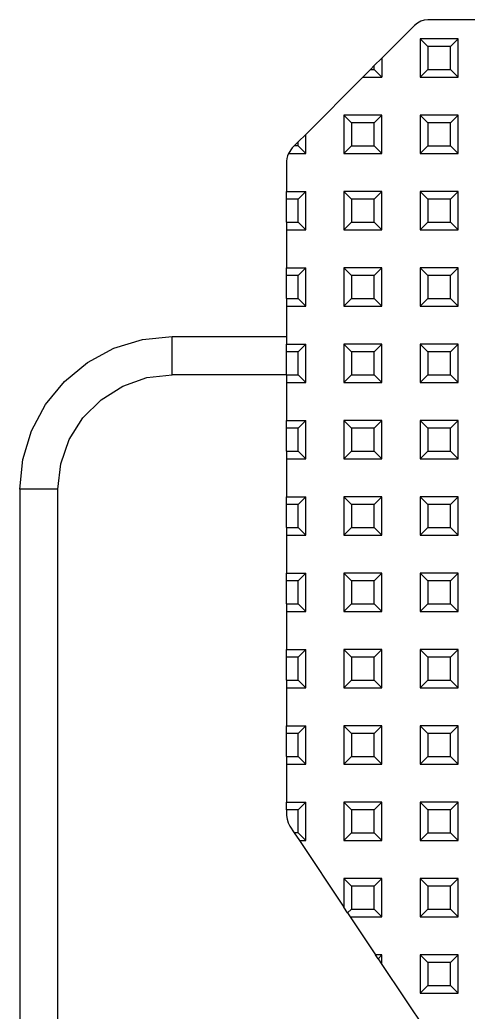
# Model space of a CAD drawing. Header units: millimetres. Extents: x 0 to 125, y 0 to 180.
# Drawn here: x 2.65 to 14.41, y 150.9 to 176.9 of the extents above; entities that cross this region are included whole.
import ezdxf

# ---------------------------------------------------------------- set-up
doc = ezdxf.new("R2010")
doc.units = ezdxf.units.MM

# ---------------------------------------------------------------- blocks, each defined once
blk = doc.blocks.new('CHINT_7200accf6e0c55f6a13e2ec68f27ea84_FACE_0')
at = {"color": 7, "linetype": 'CONTINUOUS', "true_color": 0x40d9ff}
for p, q in [((13.35, 176.2), (13.15, 176.4)), ((14.15, 176.4), (13.15, 176.4)), ((13.15, 176.4), (13.15, 175.4)), ((13.95, 176.2), (14.15, 176.4)), ((14.15, 175.4), (14.15, 176.4)), ((13.95, 176.2), (13.35, 176.2)), ((13.35, 176.2), (13.35, 175.6)), ((13.95, 175.6), (13.95, 176.2)), ((11.85, 175.6), (11.65, 175.4)), ((11.95, 175.7), (11.85, 175.6)), ((11.85, 175.6), (11.95, 175.6)), ((11.95, 175.6), (11.95, 175.7)), ((11.95, 175.6), (12.15, 175.4)), ((13.35, 175.6), (13.15, 175.4)), ((13.35, 175.6), (13.95, 175.6)), ((13.95, 175.6), (14.15, 175.4)), ((11.65, 175.4), (10.15, 173.9)), ((11.65, 175.4), (12.15, 175.4)), ((13.15, 175.4), (14.15, 175.4)), ((11.35, 174.2), (11.15, 174.4)), ((12.15, 174.4), (11.15, 174.4)), ((11.15, 174.4), (11.15, 173.4)), ((11.95, 174.2), (12.15, 174.4)), ((12.15, 173.4), (12.15, 174.4)), ((13.35, 174.2), (13.15, 174.4)), ((14.15, 174.4), (13.15, 174.4)), ((13.15, 174.4), (13.15, 173.4)), ((13.95, 174.2), (14.15, 174.4)), ((14.15, 173.4), (14.15, 174.4)), ((11.95, 174.2), (11.35, 174.2)), ((11.35, 174.2), (11.35, 173.6)), ((11.95, 173.6), (11.95, 174.2)), ((13.95, 174.2), (13.35, 174.2)), ((13.35, 174.2), (13.35, 173.6)), ((13.95, 173.6), (13.95, 174.2)), ((9.95, 173.7), (10.15, 173.9)), ((9.95, 173.6), (9.95, 173.7)), ((10.15, 173.4), (10.15, 173.9)), ((9.95, 173.6), (10.15, 173.4)), ((11.35, 173.6), (11.15, 173.4)), ((11.35, 173.6), (11.95, 173.6)), ((11.95, 173.6), (12.15, 173.4)), ((13.35, 173.6), (13.15, 173.4)), ((13.35, 173.6), (13.95, 173.6)), ((13.95, 173.6), (14.15, 173.4)), ((9.695, 173.4), (10.15, 173.4)), ((11.15, 173.4), (12.15, 173.4)), ((13.15, 173.4), (14.15, 173.4)), ((9.95, 172.2), (10.15, 172.4)), ((10.15, 171.4), (10.15, 172.4)), ((11.35, 172.2), (11.15, 172.4)), ((12.15, 172.4), (11.15, 172.4)), ((11.15, 172.4), (11.15, 171.4)), ((11.95, 172.2), (12.15, 172.4)), ((12.15, 171.4), (12.15, 172.4)), ((13.35, 172.2), (13.15, 172.4)), ((14.15, 172.4), (13.15, 172.4)), ((13.15, 172.4), (13.15, 171.4)), ((13.95, 172.2), (14.15, 172.4)), ((14.15, 171.4), (14.15, 172.4)), ((9.95, 172.2), (9.65, 172.2)), ((9.65, 171.6), (9.65, 172.2)), ((9.95, 171.6), (9.95, 172.2)), ((11.95, 172.2), (11.35, 172.2)), ((11.35, 172.2), (11.35, 171.6)), ((11.95, 171.6), (11.95, 172.2)), ((13.95, 172.2), (13.35, 172.2)), ((13.35, 172.2), (13.35, 171.6)), ((13.95, 171.6), (13.95, 172.2)), ((9.65, 171.6), (9.95, 171.6)), ((9.65, 171.6), (9.65, 171.4)), ((9.95, 171.6), (10.15, 171.4)), ((11.35, 171.6), (11.15, 171.4)), ((11.35, 171.6), (11.95, 171.6)), ((11.95, 171.6), (12.15, 171.4)), ((13.35, 171.6), (13.15, 171.4)), ((13.35, 171.6), (13.95, 171.6)), ((13.95, 171.6), (14.15, 171.4)), ((9.65, 171.4), (10.15, 171.4)), ((9.65, 171.4), (9.65, 170.4)), ((11.15, 171.4), (12.15, 171.4)), ((13.15, 171.4), (14.15, 171.4)), ((9.65, 170.2), (9.65, 170.4)), ((9.65, 170.4), (10.15, 170.4)), ((9.95, 170.2), (10.15, 170.4)), ((10.15, 169.4), (10.15, 170.4)), ((11.35, 170.2), (11.15, 170.4)), ((12.15, 170.4), (11.15, 170.4)), ((11.15, 170.4), (11.15, 169.4)), ((11.95, 170.2), (12.15, 170.4)), ((12.15, 169.4), (12.15, 170.4)), ((13.35, 170.2), (13.15, 170.4)), ((14.15, 170.4), (13.15, 170.4)), ((13.15, 170.4), (13.15, 169.4)), ((13.95, 170.2), (14.15, 170.4)), ((14.15, 169.4), (14.15, 170.4)), ((9.95, 170.2), (9.65, 170.2)), ((9.65, 169.6), (9.65, 170.2)), ((9.95, 169.6), (9.95, 170.2)), ((11.95, 170.2), (11.35, 170.2)), ((11.35, 170.2), (11.35, 169.6)), ((11.95, 169.6), (11.95, 170.2)), ((13.95, 170.2), (13.35, 170.2)), ((13.35, 170.2), (13.35, 169.6)), ((13.95, 169.6), (13.95, 170.2)), ((9.65, 169.6), (9.95, 169.6)), ((9.65, 169.6), (9.65, 169.4)), ((9.95, 169.6), (10.15, 169.4)), ((11.35, 169.6), (11.15, 169.4)), ((11.35, 169.6), (11.95, 169.6)), ((11.95, 169.6), (12.15, 169.4)), ((13.35, 169.6), (13.15, 169.4)), ((13.35, 169.6), (13.95, 169.6)), ((13.95, 169.6), (14.15, 169.4)), ((9.65, 169.4), (10.15, 169.4)), ((9.65, 169.4), (9.65, 168.4)), ((11.15, 169.4), (12.15, 169.4)), ((13.15, 169.4), (14.15, 169.4)), ((9.65, 168.2), (9.65, 168.4)), ((9.65, 168.4), (10.15, 168.4)), ((9.95, 168.2), (10.15, 168.4)), ((10.15, 167.4), (10.15, 168.4)), ((11.35, 168.2), (11.15, 168.4)), ((12.15, 168.4), (11.15, 168.4)), ((11.15, 168.4), (11.15, 167.4)), ((11.95, 168.2), (12.15, 168.4)), ((12.15, 167.4), (12.15, 168.4)), ((13.35, 168.2), (13.15, 168.4)), ((14.15, 168.4), (13.15, 168.4)), ((13.15, 168.4), (13.15, 167.4)), ((13.95, 168.2), (14.15, 168.4)), ((14.15, 167.4), (14.15, 168.4)), ((9.95, 168.2), (9.65, 168.2)), ((9.65, 167.6), (9.65, 168.2)), ((9.95, 167.6), (9.95, 168.2)), ((11.95, 168.2), (11.35, 168.2)), ((11.35, 168.2), (11.35, 167.6)), ((11.95, 167.6), (11.95, 168.2)), ((13.95, 168.2), (13.35, 168.2)), ((13.35, 168.2), (13.35, 167.6)), ((13.95, 167.6), (13.95, 168.2)), ((9.65, 167.6), (9.95, 167.6)), ((9.65, 167.6), (9.65, 167.4)), ((9.95, 167.6), (10.15, 167.4)), ((11.35, 167.6), (11.15, 167.4)), ((11.35, 167.6), (11.95, 167.6)), ((11.95, 167.6), (12.15, 167.4)), ((13.35, 167.6), (13.15, 167.4)), ((13.35, 167.6), (13.95, 167.6)), ((13.95, 167.6), (14.15, 167.4)), ((9.65, 167.4), (10.15, 167.4)), ((9.65, 167.4), (9.65, 166.4)), ((11.15, 167.4), (12.15, 167.4)), ((13.15, 167.4), (14.15, 167.4)), ((9.65, 166.2), (9.65, 166.4)), ((9.65, 166.4), (10.15, 166.4)), ((9.95, 166.2), (9.65, 166.2)), ((9.65, 165.6), (9.65, 166.2)), ((9.95, 166.2), (10.15, 166.4)), ((9.95, 165.6), (9.95, 166.2)), ((10.15, 165.4), (10.15, 166.4)), ((11.35, 166.2), (11.15, 166.4)), ((12.15, 166.4), (11.15, 166.4)), ((11.15, 166.4), (11.15, 165.4)), ((11.95, 166.2), (11.35, 166.2)), ((11.35, 166.2), (11.35, 165.6)), ((11.95, 166.2), (12.15, 166.4)), ((11.95, 165.6), (11.95, 166.2)), ((12.15, 165.4), (12.15, 166.4)), ((13.35, 166.2), (13.15, 166.4)), ((14.15, 166.4), (13.15, 166.4)), ((13.15, 166.4), (13.15, 165.4)), ((13.95, 166.2), (13.35, 166.2)), ((13.35, 166.2), (13.35, 165.6)), ((13.95, 166.2), (14.15, 166.4)), ((13.95, 165.6), (13.95, 166.2)), ((14.15, 165.4), (14.15, 166.4)), ((9.65, 165.6), (9.95, 165.6)), ((9.65, 165.6), (9.65, 165.4)), ((9.65, 165.4), (10.15, 165.4)), ((9.65, 165.4), (9.65, 164.4)), ((9.95, 165.6), (10.15, 165.4)), ((11.35, 165.6), (11.15, 165.4)), ((11.15, 165.4), (12.15, 165.4)), ((11.35, 165.6), (11.95, 165.6)), ((11.95, 165.6), (12.15, 165.4)), ((13.35, 165.6), (13.15, 165.4)), ((13.15, 165.4), (14.15, 165.4)), ((13.35, 165.6), (13.95, 165.6)), ((13.95, 165.6), (14.15, 165.4)), ((9.65, 164.2), (9.65, 164.4)), ((9.65, 164.4), (10.15, 164.4)), ((9.95, 164.2), (10.15, 164.4)), ((10.15, 163.4), (10.15, 164.4)), ((11.35, 164.2), (11.15, 164.4)), ((12.15, 164.4), (11.15, 164.4)), ((11.15, 164.4), (11.15, 163.4)), ((11.95, 164.2), (12.15, 164.4)), ((12.15, 163.4), (12.15, 164.4)), ((13.35, 164.2), (13.15, 164.4)), ((14.15, 164.4), (13.15, 164.4)), ((13.15, 164.4), (13.15, 163.4)), ((13.95, 164.2), (14.15, 164.4)), ((14.15, 163.4), (14.15, 164.4)), ((9.95, 164.2), (9.65, 164.2)), ((9.65, 163.6), (9.65, 164.2)), ((9.95, 163.6), (9.95, 164.2)), ((11.95, 164.2), (11.35, 164.2)), ((11.35, 164.2), (11.35, 163.6)), ((11.95, 163.6), (11.95, 164.2)), ((13.95, 164.2), (13.35, 164.2)), ((13.35, 164.2), (13.35, 163.6)), ((13.95, 163.6), (13.95, 164.2)), ((9.65, 163.6), (9.95, 163.6)), ((9.65, 163.6), (9.65, 163.4)), ((9.95, 163.6), (10.15, 163.4)), ((11.35, 163.6), (11.15, 163.4)), ((11.35, 163.6), (11.95, 163.6)), ((11.95, 163.6), (12.15, 163.4)), ((13.35, 163.6), (13.15, 163.4)), ((13.35, 163.6), (13.95, 163.6)), ((13.95, 163.6), (14.15, 163.4)), ((9.65, 163.4), (10.15, 163.4)), ((9.65, 163.4), (9.65, 162.4)), ((11.15, 163.4), (12.15, 163.4)), ((13.15, 163.4), (14.15, 163.4)), ((9.65, 162.2), (9.65, 162.4)), ((9.65, 162.4), (10.15, 162.4)), ((9.95, 162.2), (10.15, 162.4)), ((10.15, 161.4), (10.15, 162.4)), ((11.35, 162.2), (11.15, 162.4)), ((12.15, 162.4), (11.15, 162.4)), ((11.15, 162.4), (11.15, 161.4)), ((11.95, 162.2), (12.15, 162.4)), ((12.15, 161.4), (12.15, 162.4)), ((13.35, 162.2), (13.15, 162.4)), ((14.15, 162.4), (13.15, 162.4)), ((13.15, 162.4), (13.15, 161.4)), ((13.95, 162.2), (14.15, 162.4)), ((14.15, 161.4), (14.15, 162.4)), ((9.95, 162.2), (9.65, 162.2)), ((9.65, 161.6), (9.65, 162.2)), ((9.95, 161.6), (9.95, 162.2)), ((11.95, 162.2), (11.35, 162.2)), ((11.35, 162.2), (11.35, 161.6)), ((11.95, 161.6), (11.95, 162.2)), ((13.95, 162.2), (13.35, 162.2)), ((13.35, 162.2), (13.35, 161.6)), ((13.95, 161.6), (13.95, 162.2)), ((9.65, 161.6), (9.95, 161.6)), ((9.65, 161.6), (9.65, 161.4)), ((9.95, 161.6), (10.15, 161.4)), ((11.35, 161.6), (11.15, 161.4)), ((11.35, 161.6), (11.95, 161.6)), ((11.95, 161.6), (12.15, 161.4)), ((13.35, 161.6), (13.15, 161.4)), ((13.35, 161.6), (13.95, 161.6)), ((13.95, 161.6), (14.15, 161.4)), ((9.65, 161.4), (10.15, 161.4)), ((9.65, 161.4), (9.65, 160.4)), ((11.15, 161.4), (12.15, 161.4)), ((13.15, 161.4), (14.15, 161.4)), ((9.65, 160.2), (9.65, 160.4)), ((9.65, 160.4), (10.15, 160.4)), ((9.95, 160.2), (9.65, 160.2)), ((9.65, 159.6), (9.65, 160.2)), ((9.95, 160.2), (10.15, 160.4)), ((9.95, 159.6), (9.95, 160.2)), ((10.15, 159.4), (10.15, 160.4)), ((11.35, 160.2), (11.15, 160.4)), ((12.15, 160.4), (11.15, 160.4)), ((11.15, 160.4), (11.15, 159.4)), ((11.95, 160.2), (11.35, 160.2)), ((11.35, 160.2), (11.35, 159.6)), ((11.95, 160.2), (12.15, 160.4)), ((11.95, 159.6), (11.95, 160.2)), ((12.15, 159.4), (12.15, 160.4)), ((13.35, 160.2), (13.15, 160.4)), ((14.15, 160.4), (13.15, 160.4)), ((13.15, 160.4), (13.15, 159.4)), ((13.95, 160.2), (13.35, 160.2)), ((13.35, 160.2), (13.35, 159.6)), ((13.95, 160.2), (14.15, 160.4)), ((13.95, 159.6), (13.95, 160.2)), ((14.15, 159.4), (14.15, 160.4)), ((9.65, 159.6), (9.95, 159.6)), ((9.65, 159.6), (9.65, 159.4)), ((9.65, 159.4), (10.15, 159.4)), ((9.65, 159.4), (9.65, 158.4)), ((9.95, 159.6), (10.15, 159.4)), ((11.35, 159.6), (11.15, 159.4)), ((11.15, 159.4), (12.15, 159.4)), ((11.35, 159.6), (11.95, 159.6)), ((11.95, 159.6), (12.15, 159.4)), ((13.35, 159.6), (13.15, 159.4)), ((13.15, 159.4), (14.15, 159.4)), ((13.35, 159.6), (13.95, 159.6)), ((13.95, 159.6), (14.15, 159.4)), ((9.65, 158.2), (9.65, 158.4)), ((9.65, 158.4), (10.15, 158.4)), ((9.95, 158.2), (10.15, 158.4)), ((10.15, 157.4), (10.15, 158.4)), ((11.35, 158.2), (11.15, 158.4)), ((12.15, 158.4), (11.15, 158.4)), ((11.15, 158.4), (11.15, 157.4)), ((11.95, 158.2), (12.15, 158.4)), ((12.15, 157.4), (12.15, 158.4)), ((13.35, 158.2), (13.15, 158.4)), ((14.15, 158.4), (13.15, 158.4)), ((13.15, 158.4), (13.15, 157.4)), ((13.95, 158.2), (14.15, 158.4)), ((14.15, 157.4), (14.15, 158.4)), ((9.95, 158.2), (9.65, 158.2)), ((9.65, 157.6), (9.65, 158.2)), ((9.95, 157.6), (9.95, 158.2)), ((11.95, 158.2), (11.35, 158.2)), ((11.35, 158.2), (11.35, 157.6)), ((11.95, 157.6), (11.95, 158.2)), ((13.95, 158.2), (13.35, 158.2)), ((13.35, 158.2), (13.35, 157.6)), ((13.95, 157.6), (13.95, 158.2)), ((9.65, 157.6), (9.95, 157.6)), ((9.65, 157.6), (9.65, 157.4)), ((9.95, 157.6), (10.15, 157.4)), ((11.35, 157.6), (11.15, 157.4)), ((11.35, 157.6), (11.95, 157.6)), ((11.95, 157.6), (12.15, 157.4)), ((13.35, 157.6), (13.15, 157.4)), ((13.35, 157.6), (13.95, 157.6)), ((13.95, 157.6), (14.15, 157.4)), ((9.65, 157.4), (10.15, 157.4)), ((9.65, 157.4), (9.65, 156.4)), ((11.15, 157.4), (12.15, 157.4)), ((13.15, 157.4), (14.15, 157.4)), ((9.65, 156.4), (10.15, 156.4)), ((9.95, 156.2), (10.15, 156.4)), ((10.15, 155.4), (10.15, 156.4)), ((11.35, 156.2), (11.15, 156.4)), ((12.15, 156.4), (11.15, 156.4)), ((11.15, 156.4), (11.15, 155.4)), ((11.95, 156.2), (12.15, 156.4)), ((12.15, 155.4), (12.15, 156.4)), ((13.35, 156.2), (13.15, 156.4)), ((14.15, 156.4), (13.15, 156.4)), ((13.15, 156.4), (13.15, 155.4)), ((13.95, 156.2), (14.15, 156.4)), ((14.15, 155.4), (14.15, 156.4)), ((9.95, 155.6), (9.95, 156.2)), ((11.95, 156.2), (11.35, 156.2)), ((11.35, 156.2), (11.35, 155.6)), ((11.95, 155.6), (11.95, 156.2)), ((13.95, 156.2), (13.35, 156.2)), ((13.35, 156.2), (13.35, 155.6)), ((13.95, 155.6), (13.95, 156.2)), ((9.95, 155.6), (10.15, 155.4)), ((11.35, 155.6), (11.15, 155.4)), ((11.35, 155.6), (11.95, 155.6)), ((11.95, 155.6), (12.15, 155.4)), ((13.35, 155.6), (13.15, 155.4)), ((13.35, 155.6), (13.95, 155.6)), ((13.95, 155.6), (14.15, 155.4)), ((9.983, 155.4), (10.15, 155.4)), ((9.983, 155.4), (11.15, 153.65)), ((11.15, 155.4), (12.15, 155.4)), ((13.15, 155.4), (14.15, 155.4)), ((11.35, 154.2), (11.15, 154.4)), ((11.15, 154.4), (11.15, 153.65)), ((12.15, 154.4), (11.15, 154.4)), ((11.95, 154.2), (11.35, 154.2)), ((11.35, 154.2), (11.35, 153.6)), ((11.95, 154.2), (12.15, 154.4)), ((11.95, 153.6), (11.95, 154.2)), ((12.15, 153.4), (12.15, 154.4)), ((13.35, 154.2), (13.15, 154.4)), ((14.15, 154.4), (13.15, 154.4)), ((13.15, 154.4), (13.15, 153.4)), ((13.95, 154.2), (13.35, 154.2)), ((13.35, 154.2), (13.35, 153.6)), ((13.95, 154.2), (14.15, 154.4)), ((13.95, 153.6), (13.95, 154.2)), ((14.15, 153.4), (14.15, 154.4)), ((11.25, 153.5), (11.15, 153.65)), ((11.35, 153.6), (11.25, 153.5)), ((11.25, 153.5), (11.317, 153.4)), ((11.35, 153.6), (11.95, 153.6)), ((11.95, 153.6), (12.15, 153.4)), ((13.35, 153.6), (13.15, 153.4)), ((13.35, 153.6), (13.95, 153.6)), ((13.95, 153.6), (14.15, 153.4)), ((11.317, 153.4), (12.15, 153.4)), ((11.317, 153.4), (11.983, 152.4)), ((13.15, 153.4), (14.15, 153.4)), ((12.05, 152.3), (11.983, 152.4)), ((12.15, 152.4), (11.983, 152.4)), ((12.05, 152.3), (12.15, 152.4)), ((12.15, 152.15), (12.15, 152.4)), ((13.35, 152.2), (13.15, 152.4)), ((13.15, 152.4), (13.15, 151.4)), ((14.15, 152.4), (13.15, 152.4)), ((13.95, 152.2), (14.15, 152.4)), ((14.15, 151.4), (14.15, 152.4)), ((12.05, 152.3), (12.15, 152.15)), ((12.15, 152.15), (13.317, 150.4)), ((13.95, 152.2), (13.35, 152.2)), ((13.35, 152.2), (13.35, 151.6)), ((13.95, 151.6), (13.95, 152.2)), ((13.35, 151.6), (13.15, 151.4)), ((13.35, 151.6), (13.95, 151.6)), ((13.95, 151.6), (14.15, 151.4)), ((13.15, 151.4), (14.15, 151.4))]:
    blk.add_line(p, q, dxfattribs=at)
for points in [[(31.15, 175.9), (30.296, 176.754), (30.221, 176.816), (30.134, 176.862), (30.04, 176.89), (29.943, 176.9), (13.357, 176.9), (13.26, 176.89), (13.166, 176.862), (13.079, 176.816), (13.004, 176.754), (12.15, 175.9)], [(11.95, 175.7), (12.15, 175.9), (12.15, 175.4)], [(9.95, 173.6), (9.85, 173.6), (9.95, 173.7)], [(9.85, 173.6), (9.796, 173.546), (9.695, 173.4)], [(9.695, 173.4), (9.67, 173.333), (9.655, 173.264), (9.65, 173.193), (9.65, 172.4)], [(9.65, 172.2), (9.65, 172.4), (10.15, 172.4)], [(2.65, 164.6), (2.727, 165.38), (2.954, 166.131), (3.324, 166.822), (3.822, 167.428), (4.428, 167.926), (5.119, 168.296), (5.87, 168.523), (6.65, 168.6)], [(9.65, 167.6), (6.65, 167.6), (6.65, 168.6), (9.65, 168.6)], [(3.65, 164.6), (3.725, 165.268), (3.947, 165.902), (4.305, 166.47), (4.78, 166.945), (5.348, 167.303), (5.982, 167.525), (6.65, 167.6)], [(3.65, 143.536), (3.65, 164.6), (2.65, 164.6), (2.65, 141.3)], [(9.95, 156.2), (9.65, 156.2), (9.65, 156.4)], [(9.65, 156.2), (9.65, 156.051), (9.66, 155.954), (9.688, 155.86), (9.734, 155.774), (9.85, 155.6)], [(9.95, 155.6), (9.85, 155.6), (9.983, 155.4)]]:
    blk.add_lwpolyline(points, dxfattribs=at)
blk = doc.blocks.new('CHINT_7200accf6e0c55f6a13e2ec68f27ea84')
at = {"true_color": 0x40d9ff}
blk.add_blockref('CHINT_7200accf6e0c55f6a13e2ec68f27ea84_FACE_0', (0, 0), dxfattribs=at)

msp = doc.modelspace()

# ---------------------------------------------------------------- block references
at = {"true_color": 0x40d9ff}
msp.add_blockref('CHINT_7200accf6e0c55f6a13e2ec68f27ea84', (0, 0), dxfattribs=at)

doc.saveas('drawing.dxf')
